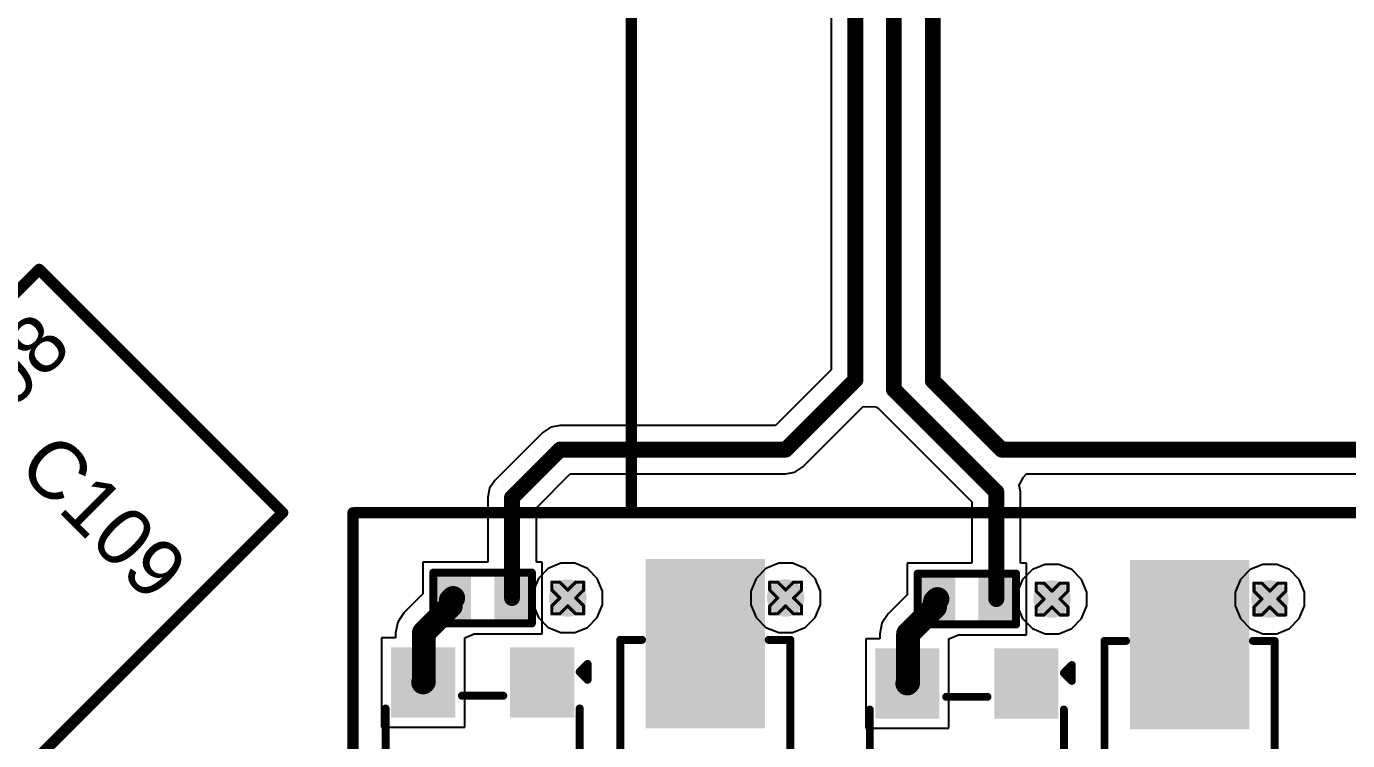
# Model space of a CAD drawing. Header units: inches. Extents: x -11 to 5379, y 0 to 5429.
# Drawn here: x 222.88 to 243.97, y 29.35 to 40.76 of the extents above; entities that cross this region are included whole.
import ezdxf

# ---------------------------------------------------------------- set-up
doc = ezdxf.new("R2010")
doc.units = ezdxf.units.IN
for name, color, linetype in [('Bottom Layer', 5, 'Continuous'), ('Drill Drawing', 1, 'Continuous'), ('GND', 16, 'Continuous'), ('PWR', 76, 'Continuous'), ('Top Layer', 1, 'Continuous'), ('Top Overlay', 2, 'Continuous'), ('Top Paste', 8, 'Continuous'), ('Top Solder', 216, 'Continuous'), ('Via Holes', 16, 'Continuous')]:
    doc.layers.add(name, color=color, linetype=linetype)
doc.styles.add('Arial', font='', dxfattribs={"height": 0.2})
doc.styles.get('Arial').set_extended_font_data('Arial')

# ---------------------------------------------------------------- blocks, each defined once
blk = doc.blocks.new('R___0402_245')
at = {"layer": 'Top Layer'}
for points in [[(-0.699, -0.318), (-0.699, 0.318), (-0.241, 0.318), (-0.241, -0.318)], [(0.241, -0.318), (0.241, 0.318), (0.699, 0.318), (0.699, -0.318)]]:
    blk.add_hatch(color=1, dxfattribs=at).paths.add_polyline_path(points)
at = {"layer": 'Top Paste'}
for points in [[(-0.699, -0.318), (-0.699, 0.318), (-0.241, 0.318), (-0.241, -0.318)], [(0.241, -0.318), (0.241, 0.318), (0.699, 0.318), (0.699, -0.318)]]:
    blk.add_hatch(color=8, dxfattribs=at).paths.add_polyline_path(points)
at = {"layer": 'Top Solder'}
for points in [[(-0.754, -0.373), (-0.754, 0.373), (-0.186, 0.373), (-0.186, -0.373)], [(0.186, -0.373), (0.186, 0.373), (0.754, 0.373), (0.754, -0.373)]]:
    blk.add_hatch(color=216, dxfattribs=at).paths.add_polyline_path(points)
at = {"layer": 'Top Overlay'}
for points in [[(0.787, 0.406, 0.127, 0.127, 0), (-0.787, 0.406, 0.127, 0.127, 0)], [(-0.787, 0.406, 0.127, 0.127, 0), (-0.787, -0.406, 0.127, 0.127, 0)], [(0.787, 0.406, 0.127, 0.127, 0), (0.787, -0.406, 0.127, 0.127, 0)], [(0.787, -0.406, 0.127, 0.127, 0), (-0.787, -0.406, 0.127, 0.127, 0)], [(0.813, -0.432, 0.00323, 0.00323, 0), (-0.813, -0.432, 0.00323, 0.00323, 0)]]:
    blk.add_lwpolyline(points, format="xyseb", dxfattribs=at)
for points in [[(-0.819, 0.406, 0.0635, 0.0635, 1), (-0.756, 0.406, 0.0635, 0.0635, 1)], [(-0.819, 0.406, 0.0635, 0.0635, 1), (-0.756, 0.406, 0.0635, 0.0635, 1)], [(0.756, 0.406, 0.0635, 0.0635, 1), (0.819, 0.406, 0.0635, 0.0635, 1)], [(0.756, 0.406, 0.0635, 0.0635, 1), (0.819, 0.406, 0.0635, 0.0635, 1)], [(-0.819, -0.406, 0.0635, 0.0635, 1), (-0.756, -0.406, 0.0635, 0.0635, 1)], [(-0.819, -0.406, 0.0635, 0.0635, 1), (-0.756, -0.406, 0.0635, 0.0635, 1)], [(0.756, -0.406, 0.0635, 0.0635, 1), (0.819, -0.406, 0.0635, 0.0635, 1)], [(0.756, -0.406, 0.0635, 0.0635, 1), (0.819, -0.406, 0.0635, 0.0635, 1)], [(-0.814, -0.432, 0.00161, 0.00161, 1), (-0.812, -0.432, 0.00161, 0.00161, 1)], [(0.812, -0.432, 0.00161, 0.00161, 1), (0.814, -0.432, 0.00161, 0.00161, 1)]]:
    blk.add_lwpolyline(points, format="xyseb", close=True, dxfattribs=at)
blk = doc.blocks.new('R___0402_246')
at = {"layer": 'Top Layer'}
for points in [[(-0.699, -0.318), (-0.699, 0.318), (-0.241, 0.318), (-0.241, -0.318)], [(0.241, -0.318), (0.241, 0.318), (0.699, 0.318), (0.699, -0.318)]]:
    blk.add_hatch(color=1, dxfattribs=at).paths.add_polyline_path(points)
at = {"layer": 'Top Paste'}
for points in [[(-0.699, -0.318), (-0.699, 0.318), (-0.241, 0.318), (-0.241, -0.318)], [(0.241, -0.318), (0.241, 0.318), (0.699, 0.318), (0.699, -0.318)]]:
    blk.add_hatch(color=8, dxfattribs=at).paths.add_polyline_path(points)
at = {"layer": 'Top Solder'}
for points in [[(-0.754, -0.373), (-0.754, 0.373), (-0.186, 0.373), (-0.186, -0.373)], [(0.186, -0.373), (0.186, 0.373), (0.754, 0.373), (0.754, -0.373)]]:
    blk.add_hatch(color=216, dxfattribs=at).paths.add_polyline_path(points)
at = {"layer": 'Top Overlay'}
for points in [[(0.787, 0.406, 0.127, 0.127, 0), (-0.787, 0.406, 0.127, 0.127, 0)], [(-0.787, 0.406, 0.127, 0.127, 0), (-0.787, -0.406, 0.127, 0.127, 0)], [(0.787, 0.406, 0.127, 0.127, 0), (0.787, -0.406, 0.127, 0.127, 0)], [(0.787, -0.406, 0.127, 0.127, 0), (-0.787, -0.406, 0.127, 0.127, 0)], [(0.813, -0.432, 0.00323, 0.00323, 0), (-0.813, -0.432, 0.00323, 0.00323, 0)]]:
    blk.add_lwpolyline(points, format="xyseb", dxfattribs=at)
for points in [[(-0.819, 0.406, 0.0635, 0.0635, 1), (-0.756, 0.406, 0.0635, 0.0635, 1)], [(-0.819, 0.406, 0.0635, 0.0635, 1), (-0.756, 0.406, 0.0635, 0.0635, 1)], [(0.756, 0.406, 0.0635, 0.0635, 1), (0.819, 0.406, 0.0635, 0.0635, 1)], [(0.756, 0.406, 0.0635, 0.0635, 1), (0.819, 0.406, 0.0635, 0.0635, 1)], [(-0.819, -0.406, 0.0635, 0.0635, 1), (-0.756, -0.406, 0.0635, 0.0635, 1)], [(-0.819, -0.406, 0.0635, 0.0635, 1), (-0.756, -0.406, 0.0635, 0.0635, 1)], [(0.756, -0.406, 0.0635, 0.0635, 1), (0.819, -0.406, 0.0635, 0.0635, 1)], [(0.756, -0.406, 0.0635, 0.0635, 1), (0.819, -0.406, 0.0635, 0.0635, 1)], [(-0.814, -0.432, 0.00161, 0.00161, 1), (-0.812, -0.432, 0.00161, 0.00161, 1)], [(0.812, -0.432, 0.00161, 0.00161, 1), (0.814, -0.432, 0.00161, 0.00161, 1)]]:
    blk.add_lwpolyline(points, format="xyseb", close=True, dxfattribs=at)
blk = doc.blocks.new('SOT_23_480')
at = {"layer": 'Top Layer'}
for points in [[(-0.41, 1.46), (0.41, 1.46), (0.41, 0.54), (-0.41, 0.54)], [(-1.36, -0.54), (-0.54, -0.54), (-0.54, -1.46), (-1.36, -1.46)], [(0.54, -0.54), (1.36, -0.54), (1.36, -1.46), (0.54, -1.46)]]:
    blk.add_hatch(color=1, dxfattribs=at).paths.add_polyline_path(points)
at = {"layer": 'Top Paste'}
for points in [[(-0.41, 1.46), (0.41, 1.46), (0.41, 0.54), (-0.41, 0.54)], [(-1.36, -0.54), (-0.54, -0.54), (-0.54, -1.46), (-1.36, -1.46)], [(0.54, -0.54), (1.36, -0.54), (1.36, -1.46), (0.54, -1.46)]]:
    blk.add_hatch(color=8, dxfattribs=at).paths.add_polyline_path(points)
at = {"layer": 'Top Solder'}
for points in [[(-0.512, 1.562), (0.512, 1.562), (0.512, 0.438), (-0.512, 0.438)], [(-1.462, -0.438), (-0.438, -0.438), (-0.438, -1.562), (-1.462, -1.562)], [(0.438, -0.438), (1.462, -0.438), (1.462, -1.562), (0.438, -1.562)]]:
    blk.add_hatch(color=216, dxfattribs=at).paths.add_polyline_path(points)
at = {"layer": 'Top Overlay'}
for points in [[(-0.559, 0.813, 0.127, 0.127, 0), (-1.549, 0.813, 0.127, 0.127, 0)], [(-1.549, 0.813, 0.127, 0.127, 0), (-1.549, -0.584, 0.127, 0.127, 0)], [(1.549, 0.813, 0.127, 0.127, 0), (0.559, 0.813, 0.127, 0.127, 0)], [(1.549, 0.813, 0.127, 0.127, 0), (1.549, -0.584, 0.127, 0.127, 0)], [(0.33, -0.787, 0.127, 0.127, 0), (-0.33, -0.787, 0.127, 0.127, 0)], [(-1.676, -1.041, 0.127, 0.127, 0), (-1.676, -1.295, 0.127, 0.127, 0)], [(-1.549, -1.168, 0.127, 0.127, 0), (-1.676, -1.041, 0.127, 0.127, 0)], [(-1.549, -1.168, 0.127, 0.127, 0), (-1.676, -1.295, 0.127, 0.127, 0)]]:
    blk.add_lwpolyline(points, format="xyseb", dxfattribs=at)
for points in [[(-1.581, 0.813, 0.0635, 0.0635, 1), (-1.518, 0.813, 0.0635, 0.0635, 1)], [(-1.581, 0.813, 0.0635, 0.0635, 1), (-1.518, 0.813, 0.0635, 0.0635, 1)], [(-0.591, 0.813, 0.0635, 0.0635, 1), (-0.527, 0.813, 0.0635, 0.0635, 1)], [(0.527, 0.813, 0.0635, 0.0635, 1), (0.591, 0.813, 0.0635, 0.0635, 1)], [(1.518, 0.813, 0.0635, 0.0635, 1), (1.581, 0.813, 0.0635, 0.0635, 1)], [(1.518, 0.813, 0.0635, 0.0635, 1), (1.581, 0.813, 0.0635, 0.0635, 1)], [(-1.581, -0.584, 0.0635, 0.0635, 1), (-1.518, -0.584, 0.0635, 0.0635, 1)], [(1.518, -0.584, 0.0635, 0.0635, 1), (1.581, -0.584, 0.0635, 0.0635, 1)], [(-0.362, -0.787, 0.0635, 0.0635, 1), (-0.298, -0.787, 0.0635, 0.0635, 1)], [(0.298, -0.787, 0.0635, 0.0635, 1), (0.362, -0.787, 0.0635, 0.0635, 1)], [(-1.708, -1.041, 0.0635, 0.0635, 1), (-1.645, -1.041, 0.0635, 0.0635, 1)], [(-1.708, -1.041, 0.0635, 0.0635, 1), (-1.645, -1.041, 0.0635, 0.0635, 1)], [(-1.708, -1.295, 0.0635, 0.0635, 1), (-1.645, -1.295, 0.0635, 0.0635, 1)], [(-1.708, -1.295, 0.0635, 0.0635, 1), (-1.645, -1.295, 0.0635, 0.0635, 1)], [(-1.581, -1.168, 0.0635, 0.0635, 1), (-1.518, -1.168, 0.0635, 0.0635, 1)], [(-1.581, -1.168, 0.0635, 0.0635, 1), (-1.518, -1.168, 0.0635, 0.0635, 1)]]:
    blk.add_lwpolyline(points, format="xyseb", close=True, dxfattribs=at)
blk = doc.blocks.new('SOT_23_481')
at = {"layer": 'Top Layer'}
for points in [[(-0.41, 1.46), (0.41, 1.46), (0.41, 0.54), (-0.41, 0.54)], [(-1.36, -0.54), (-0.54, -0.54), (-0.54, -1.46), (-1.36, -1.46)], [(0.54, -0.54), (1.36, -0.54), (1.36, -1.46), (0.54, -1.46)]]:
    blk.add_hatch(color=1, dxfattribs=at).paths.add_polyline_path(points)
at = {"layer": 'Top Paste'}
for points in [[(-0.41, 1.46), (0.41, 1.46), (0.41, 0.54), (-0.41, 0.54)], [(-1.36, -0.54), (-0.54, -0.54), (-0.54, -1.46), (-1.36, -1.46)], [(0.54, -0.54), (1.36, -0.54), (1.36, -1.46), (0.54, -1.46)]]:
    blk.add_hatch(color=8, dxfattribs=at).paths.add_polyline_path(points)
at = {"layer": 'Top Solder'}
for points in [[(-0.512, 1.562), (0.512, 1.562), (0.512, 0.438), (-0.512, 0.438)], [(-1.462, -0.438), (-0.438, -0.438), (-0.438, -1.562), (-1.462, -1.562)], [(0.438, -0.438), (1.462, -0.438), (1.462, -1.562), (0.438, -1.562)]]:
    blk.add_hatch(color=216, dxfattribs=at).paths.add_polyline_path(points)
at = {"layer": 'Top Overlay'}
for points in [[(-0.559, 0.813, 0.127, 0.127, 0), (-1.549, 0.813, 0.127, 0.127, 0)], [(-1.549, 0.813, 0.127, 0.127, 0), (-1.549, -0.584, 0.127, 0.127, 0)], [(1.549, 0.813, 0.127, 0.127, 0), (0.559, 0.813, 0.127, 0.127, 0)], [(1.549, 0.813, 0.127, 0.127, 0), (1.549, -0.584, 0.127, 0.127, 0)], [(0.33, -0.787, 0.127, 0.127, 0), (-0.33, -0.787, 0.127, 0.127, 0)], [(-1.676, -1.041, 0.127, 0.127, 0), (-1.676, -1.295, 0.127, 0.127, 0)], [(-1.549, -1.168, 0.127, 0.127, 0), (-1.676, -1.041, 0.127, 0.127, 0)], [(-1.549, -1.168, 0.127, 0.127, 0), (-1.676, -1.295, 0.127, 0.127, 0)]]:
    blk.add_lwpolyline(points, format="xyseb", dxfattribs=at)
for points in [[(-1.581, 0.813, 0.0635, 0.0635, 1), (-1.518, 0.813, 0.0635, 0.0635, 1)], [(-1.581, 0.813, 0.0635, 0.0635, 1), (-1.518, 0.813, 0.0635, 0.0635, 1)], [(-0.591, 0.813, 0.0635, 0.0635, 1), (-0.527, 0.813, 0.0635, 0.0635, 1)], [(0.527, 0.813, 0.0635, 0.0635, 1), (0.591, 0.813, 0.0635, 0.0635, 1)], [(1.518, 0.813, 0.0635, 0.0635, 1), (1.581, 0.813, 0.0635, 0.0635, 1)], [(1.518, 0.813, 0.0635, 0.0635, 1), (1.581, 0.813, 0.0635, 0.0635, 1)], [(-1.581, -0.584, 0.0635, 0.0635, 1), (-1.518, -0.584, 0.0635, 0.0635, 1)], [(1.518, -0.584, 0.0635, 0.0635, 1), (1.581, -0.584, 0.0635, 0.0635, 1)], [(-0.362, -0.787, 0.0635, 0.0635, 1), (-0.298, -0.787, 0.0635, 0.0635, 1)], [(0.298, -0.787, 0.0635, 0.0635, 1), (0.362, -0.787, 0.0635, 0.0635, 1)], [(-1.708, -1.041, 0.0635, 0.0635, 1), (-1.645, -1.041, 0.0635, 0.0635, 1)], [(-1.708, -1.041, 0.0635, 0.0635, 1), (-1.645, -1.041, 0.0635, 0.0635, 1)], [(-1.708, -1.295, 0.0635, 0.0635, 1), (-1.645, -1.295, 0.0635, 0.0635, 1)], [(-1.708, -1.295, 0.0635, 0.0635, 1), (-1.645, -1.295, 0.0635, 0.0635, 1)], [(-1.581, -1.168, 0.0635, 0.0635, 1), (-1.518, -1.168, 0.0635, 0.0635, 1)], [(-1.581, -1.168, 0.0635, 0.0635, 1), (-1.518, -1.168, 0.0635, 0.0635, 1)]]:
    blk.add_lwpolyline(points, format="xyseb", close=True, dxfattribs=at)
blk = doc.blocks.new('SMA_550')
at = {"layer": 'Top Layer'}
for points in [[(-3.25, 0.85), (-0.75, 0.85), (-0.75, -0.85), (-3.25, -0.85)], [(0.75, 0.85), (3.25, 0.85), (3.25, -0.85), (0.75, -0.85)]]:
    blk.add_hatch(color=1, dxfattribs=at).paths.add_polyline_path(points)
at = {"layer": 'Top Overlay'}
for points in [[(-4.445, -1.422), (-3.278, -1.422), (-3.278, 1.422), (-4.445, 1.422)], [(-3.3, 0.924), (-2.596, 0.924), (-2.596, 1.422), (-3.3, 1.422)], [(-3.3, -1.422), (-2.596, -1.422), (-2.596, -0.924), (-3.3, -0.924)]]:
    blk.add_hatch(color=2, dxfattribs=at).paths.add_polyline_path(points)
at = {"layer": 'Top Paste'}
for points in [[(-3.25, 0.85), (-0.75, 0.85), (-0.75, -0.85), (-3.25, -0.85)], [(0.75, 0.85), (3.25, 0.85), (3.25, -0.85), (0.75, -0.85)]]:
    blk.add_hatch(color=8, dxfattribs=at).paths.add_polyline_path(points)
at = {"layer": 'Top Solder'}
for points in [[(-3.352, 0.952), (-0.648, 0.952), (-0.648, -0.952), (-3.352, -0.952)], [(0.648, 0.952), (3.352, 0.952), (3.352, -0.952), (0.648, -0.952)]]:
    blk.add_hatch(color=216, dxfattribs=at).paths.add_polyline_path(points)
at = {"layer": 'Top Overlay'}
for points in [[(-2.658, 1.358, 0.127, 0.127, 0), (2.061, 1.358, 0.127, 0.127, 0)], [(2.061, 1.358, 0.127, 0.127, 0), (2.061, 1.012, 0.127, 0.127, 0)], [(2.061, -1.012, 0.127, 0.127, 0), (2.061, -1.358, 0.127, 0.127, 0)], [(-2.658, -1.358, 0.127, 0.127, 0), (2.061, -1.358, 0.127, 0.127, 0)]]:
    blk.add_lwpolyline(points, format="xyseb", dxfattribs=at)
for points in [[(-2.69, 1.358, 0.0635, 0.0635, 1), (-2.626, 1.358, 0.0635, 0.0635, 1)], [(2.029, 1.358, 0.0635, 0.0635, 1), (2.093, 1.358, 0.0635, 0.0635, 1)], [(2.029, 1.358, 0.0635, 0.0635, 1), (2.093, 1.358, 0.0635, 0.0635, 1)], [(2.029, 1.012, 0.0635, 0.0635, 1), (2.093, 1.012, 0.0635, 0.0635, 1)], [(2.029, -1.012, 0.0635, 0.0635, 1), (2.093, -1.012, 0.0635, 0.0635, 1)], [(-2.69, -1.358, 0.0635, 0.0635, 1), (-2.626, -1.358, 0.0635, 0.0635, 1)], [(2.029, -1.358, 0.0635, 0.0635, 1), (2.093, -1.358, 0.0635, 0.0635, 1)], [(2.029, -1.358, 0.0635, 0.0635, 1), (2.093, -1.358, 0.0635, 0.0635, 1)]]:
    blk.add_lwpolyline(points, format="xyseb", close=True, dxfattribs=at)
blk = doc.blocks.new('SMA_551')
at = {"layer": 'Top Layer'}
for points in [[(-3.25, 0.85), (-0.75, 0.85), (-0.75, -0.85), (-3.25, -0.85)], [(0.75, 0.85), (3.25, 0.85), (3.25, -0.85), (0.75, -0.85)]]:
    blk.add_hatch(color=1, dxfattribs=at).paths.add_polyline_path(points)
at = {"layer": 'Top Overlay'}
for points in [[(-4.445, -1.422), (-3.278, -1.422), (-3.278, 1.422), (-4.445, 1.422)], [(-3.3, 0.924), (-2.596, 0.924), (-2.596, 1.422), (-3.3, 1.422)], [(-3.3, -1.422), (-2.596, -1.422), (-2.596, -0.924), (-3.3, -0.924)]]:
    blk.add_hatch(color=2, dxfattribs=at).paths.add_polyline_path(points)
at = {"layer": 'Top Paste'}
for points in [[(-3.25, 0.85), (-0.75, 0.85), (-0.75, -0.85), (-3.25, -0.85)], [(0.75, 0.85), (3.25, 0.85), (3.25, -0.85), (0.75, -0.85)]]:
    blk.add_hatch(color=8, dxfattribs=at).paths.add_polyline_path(points)
at = {"layer": 'Top Solder'}
for points in [[(-3.352, 0.952), (-0.648, 0.952), (-0.648, -0.952), (-3.352, -0.952)], [(0.648, 0.952), (3.352, 0.952), (3.352, -0.952), (0.648, -0.952)]]:
    blk.add_hatch(color=216, dxfattribs=at).paths.add_polyline_path(points)
at = {"layer": 'Top Overlay'}
for points in [[(-2.658, 1.358, 0.127, 0.127, 0), (2.061, 1.358, 0.127, 0.127, 0)], [(2.061, 1.358, 0.127, 0.127, 0), (2.061, 1.012, 0.127, 0.127, 0)], [(2.061, -1.012, 0.127, 0.127, 0), (2.061, -1.358, 0.127, 0.127, 0)], [(-2.658, -1.358, 0.127, 0.127, 0), (2.061, -1.358, 0.127, 0.127, 0)]]:
    blk.add_lwpolyline(points, format="xyseb", dxfattribs=at)
for points in [[(-2.69, 1.358, 0.0635, 0.0635, 1), (-2.626, 1.358, 0.0635, 0.0635, 1)], [(2.029, 1.358, 0.0635, 0.0635, 1), (2.093, 1.358, 0.0635, 0.0635, 1)], [(2.029, 1.358, 0.0635, 0.0635, 1), (2.093, 1.358, 0.0635, 0.0635, 1)], [(2.029, 1.012, 0.0635, 0.0635, 1), (2.093, 1.012, 0.0635, 0.0635, 1)], [(2.029, -1.012, 0.0635, 0.0635, 1), (2.093, -1.012, 0.0635, 0.0635, 1)], [(-2.69, -1.358, 0.0635, 0.0635, 1), (-2.626, -1.358, 0.0635, 0.0635, 1)], [(2.029, -1.358, 0.0635, 0.0635, 1), (2.093, -1.358, 0.0635, 0.0635, 1)], [(2.029, -1.358, 0.0635, 0.0635, 1), (2.093, -1.358, 0.0635, 0.0635, 1)]]:
    blk.add_lwpolyline(points, format="xyseb", close=True, dxfattribs=at)

msp = doc.modelspace()

# ---------------------------------------------------------------- hatches: boundary and pattern name
at = {"layer": 'Bottom Layer'}
h = msp.add_hatch(color=5, dxfattribs=at)
edge = h.paths.add_edge_path()
edge.add_arc((231.522, 31.629), 0.3, 0, 360)
h = msp.add_hatch(color=5, dxfattribs=at)
edge = h.paths.add_edge_path()
edge.add_arc((235, 31.629), 0.3, 0, 360)
h = msp.add_hatch(color=5, dxfattribs=at)
edge = h.paths.add_edge_path()
edge.add_arc((239.253, 31.612), 0.3, 0, 360)
h = msp.add_hatch(color=5, dxfattribs=at)
edge = h.paths.add_edge_path()
edge.add_arc((242.731, 31.612), 0.3, 0, 360)
at = {"layer": 'GND'}
h = msp.add_hatch(color=16, dxfattribs=at)
edge = h.paths.add_edge_path()
edge.add_arc((231.522, 31.629), 0.3, 0, 360)
h = msp.add_hatch(color=16, dxfattribs=at)
edge = h.paths.add_edge_path()
edge.add_arc((235, 31.629), 0.3, 0, 360)
h = msp.add_hatch(color=16, dxfattribs=at)
edge = h.paths.add_edge_path()
edge.add_arc((239.253, 31.612), 0.3, 0, 360)
h = msp.add_hatch(color=16, dxfattribs=at)
edge = h.paths.add_edge_path()
edge.add_arc((242.731, 31.612), 0.3, 0, 360)
at = {"layer": 'PWR'}
h = msp.add_hatch(color=76, dxfattribs=at)
edge = h.paths.add_edge_path()
edge.add_arc((231.522, 31.629), 0.3, 0, 360)
h = msp.add_hatch(color=76, dxfattribs=at)
edge = h.paths.add_edge_path()
edge.add_arc((235, 31.629), 0.3, 0, 360)
h = msp.add_hatch(color=76, dxfattribs=at)
edge = h.paths.add_edge_path()
edge.add_arc((239.253, 31.612), 0.3, 0, 360)
h = msp.add_hatch(color=76, dxfattribs=at)
edge = h.paths.add_edge_path()
edge.add_arc((242.731, 31.612), 0.3, 0, 360)
at = {"layer": 'Top Layer'}
h = msp.add_hatch(color=1, dxfattribs=at)
edge = h.paths.add_edge_path()
edge.add_arc((231.522, 31.629), 0.3, 0, 360)
h = msp.add_hatch(color=1, dxfattribs=at)
edge = h.paths.add_edge_path()
edge.add_arc((235, 31.629), 0.3, 0, 360)
h = msp.add_hatch(color=1, dxfattribs=at)
edge = h.paths.add_edge_path()
edge.add_arc((239.253, 31.612), 0.3, 0, 360)
h = msp.add_hatch(color=1, dxfattribs=at)
edge = h.paths.add_edge_path()
edge.add_arc((242.731, 31.612), 0.3, 0, 360)
at = {"layer": 'Via Holes'}
h = msp.add_hatch(color=7, dxfattribs=at)
edge = h.paths.add_edge_path()
edge.add_arc((231.522, 31.629), 0.15, 0, 360)
h = msp.add_hatch(color=7, dxfattribs=at)
edge = h.paths.add_edge_path()
edge.add_arc((235, 31.629), 0.15, 0, 360)
h = msp.add_hatch(color=7, dxfattribs=at)
edge = h.paths.add_edge_path()
edge.add_arc((239.253, 31.612), 0.15, 0, 360)
h = msp.add_hatch(color=7, dxfattribs=at)
edge = h.paths.add_edge_path()
edge.add_arc((242.731, 31.612), 0.15, 0, 360)

# ---------------------------------------------------------------- linework, layer by layer
at = {"layer": 'Drill Drawing'}
for points in [[(231.268, 31.756, 0.0508, 0.0508, 0), (231.268, 31.883, 0.0508, 0.0508, 0)], [(231.268, 31.883, 0.0508, 0.0508, 0), (231.395, 31.883, 0.0508, 0.0508, 0)], [(231.395, 31.883, 0.0508, 0.0508, 0), (231.522, 31.756, 0.0508, 0.0508, 0)], [(231.522, 31.756, 0.0508, 0.0508, 0), (231.649, 31.883, 0.0508, 0.0508, 0)], [(231.649, 31.883, 0.0508, 0.0508, 0), (231.776, 31.883, 0.0508, 0.0508, 0)], [(231.776, 31.756, 0.0508, 0.0508, 0), (231.776, 31.883, 0.0508, 0.0508, 0)], [(234.746, 31.756, 0.0508, 0.0508, 0), (234.746, 31.883, 0.0508, 0.0508, 0)], [(234.746, 31.883, 0.0508, 0.0508, 0), (234.873, 31.883, 0.0508, 0.0508, 0)], [(234.873, 31.883, 0.0508, 0.0508, 0), (235, 31.756, 0.0508, 0.0508, 0)], [(235, 31.756, 0.0508, 0.0508, 0), (235.127, 31.883, 0.0508, 0.0508, 0)], [(235.127, 31.883, 0.0508, 0.0508, 0), (235.254, 31.883, 0.0508, 0.0508, 0)], [(235.254, 31.756, 0.0508, 0.0508, 0), (235.254, 31.883, 0.0508, 0.0508, 0)], [(238.999, 31.739, 0.0508, 0.0508, 0), (238.999, 31.866, 0.0508, 0.0508, 0)], [(238.999, 31.866, 0.0508, 0.0508, 0), (239.126, 31.866, 0.0508, 0.0508, 0)], [(239.126, 31.866, 0.0508, 0.0508, 0), (239.253, 31.739, 0.0508, 0.0508, 0)], [(239.253, 31.739, 0.0508, 0.0508, 0), (239.38, 31.866, 0.0508, 0.0508, 0)], [(239.38, 31.866, 0.0508, 0.0508, 0), (239.507, 31.866, 0.0508, 0.0508, 0)], [(239.507, 31.739, 0.0508, 0.0508, 0), (239.507, 31.866, 0.0508, 0.0508, 0)], [(242.477, 31.739, 0.0508, 0.0508, 0), (242.477, 31.866, 0.0508, 0.0508, 0)], [(242.477, 31.866, 0.0508, 0.0508, 0), (242.604, 31.866, 0.0508, 0.0508, 0)], [(242.604, 31.866, 0.0508, 0.0508, 0), (242.731, 31.739, 0.0508, 0.0508, 0)], [(242.731, 31.739, 0.0508, 0.0508, 0), (242.858, 31.866, 0.0508, 0.0508, 0)], [(242.858, 31.866, 0.0508, 0.0508, 0), (242.985, 31.866, 0.0508, 0.0508, 0)], [(242.985, 31.739, 0.0508, 0.0508, 0), (242.985, 31.866, 0.0508, 0.0508, 0)], [(231.268, 31.756, 0.0508, 0.0508, 0), (231.395, 31.629, 0.0508, 0.0508, 0)], [(231.268, 31.502, 0.0508, 0.0508, 0), (231.395, 31.629, 0.0508, 0.0508, 0)], [(231.649, 31.629, 0.0508, 0.0508, 0), (231.776, 31.756, 0.0508, 0.0508, 0)], [(231.649, 31.629, 0.0508, 0.0508, 0), (231.776, 31.502, 0.0508, 0.0508, 0)], [(234.746, 31.756, 0.0508, 0.0508, 0), (234.873, 31.629, 0.0508, 0.0508, 0)], [(234.746, 31.502, 0.0508, 0.0508, 0), (234.873, 31.629, 0.0508, 0.0508, 0)], [(235.127, 31.629, 0.0508, 0.0508, 0), (235.254, 31.756, 0.0508, 0.0508, 0)], [(235.127, 31.629, 0.0508, 0.0508, 0), (235.254, 31.502, 0.0508, 0.0508, 0)], [(238.999, 31.739, 0.0508, 0.0508, 0), (239.126, 31.612, 0.0508, 0.0508, 0)], [(239.38, 31.612, 0.0508, 0.0508, 0), (239.507, 31.739, 0.0508, 0.0508, 0)], [(242.477, 31.739, 0.0508, 0.0508, 0), (242.604, 31.612, 0.0508, 0.0508, 0)], [(242.858, 31.612, 0.0508, 0.0508, 0), (242.985, 31.739, 0.0508, 0.0508, 0)], [(231.268, 31.375, 0.0508, 0.0508, 0), (231.268, 31.502, 0.0508, 0.0508, 0)], [(231.395, 31.375, 0.0508, 0.0508, 0), (231.522, 31.502, 0.0508, 0.0508, 0)], [(231.522, 31.502, 0.0508, 0.0508, 0), (231.649, 31.375, 0.0508, 0.0508, 0)], [(231.776, 31.375, 0.0508, 0.0508, 0), (231.776, 31.502, 0.0508, 0.0508, 0)], [(234.746, 31.375, 0.0508, 0.0508, 0), (234.746, 31.502, 0.0508, 0.0508, 0)], [(234.873, 31.375, 0.0508, 0.0508, 0), (235, 31.502, 0.0508, 0.0508, 0)], [(235, 31.502, 0.0508, 0.0508, 0), (235.127, 31.375, 0.0508, 0.0508, 0)], [(235.254, 31.375, 0.0508, 0.0508, 0), (235.254, 31.502, 0.0508, 0.0508, 0)], [(238.999, 31.485, 0.0508, 0.0508, 0), (239.126, 31.612, 0.0508, 0.0508, 0)], [(238.999, 31.358, 0.0508, 0.0508, 0), (238.999, 31.485, 0.0508, 0.0508, 0)], [(239.126, 31.358, 0.0508, 0.0508, 0), (239.253, 31.485, 0.0508, 0.0508, 0)], [(239.253, 31.485, 0.0508, 0.0508, 0), (239.38, 31.358, 0.0508, 0.0508, 0)], [(239.38, 31.612, 0.0508, 0.0508, 0), (239.507, 31.485, 0.0508, 0.0508, 0)], [(239.507, 31.358, 0.0508, 0.0508, 0), (239.507, 31.485, 0.0508, 0.0508, 0)], [(242.477, 31.485, 0.0508, 0.0508, 0), (242.604, 31.612, 0.0508, 0.0508, 0)], [(242.477, 31.358, 0.0508, 0.0508, 0), (242.477, 31.485, 0.0508, 0.0508, 0)], [(242.604, 31.358, 0.0508, 0.0508, 0), (242.731, 31.485, 0.0508, 0.0508, 0)], [(242.731, 31.485, 0.0508, 0.0508, 0), (242.858, 31.358, 0.0508, 0.0508, 0)], [(242.858, 31.612, 0.0508, 0.0508, 0), (242.985, 31.485, 0.0508, 0.0508, 0)], [(242.985, 31.358, 0.0508, 0.0508, 0), (242.985, 31.485, 0.0508, 0.0508, 0)], [(231.268, 31.375, 0.0508, 0.0508, 0), (231.395, 31.375, 0.0508, 0.0508, 0)], [(231.649, 31.375, 0.0508, 0.0508, 0), (231.776, 31.375, 0.0508, 0.0508, 0)], [(234.746, 31.375, 0.0508, 0.0508, 0), (234.873, 31.375, 0.0508, 0.0508, 0)], [(235.127, 31.375, 0.0508, 0.0508, 0), (235.254, 31.375, 0.0508, 0.0508, 0)], [(238.999, 31.358, 0.0508, 0.0508, 0), (239.126, 31.358, 0.0508, 0.0508, 0)], [(239.38, 31.358, 0.0508, 0.0508, 0), (239.507, 31.358, 0.0508, 0.0508, 0)], [(242.477, 31.358, 0.0508, 0.0508, 0), (242.604, 31.358, 0.0508, 0.0508, 0)], [(242.858, 31.358, 0.0508, 0.0508, 0), (242.985, 31.358, 0.0508, 0.0508, 0)]]:
    msp.add_lwpolyline(points, format="xyseb", dxfattribs=at)
for points in [[(231.255, 31.883, 0.0254, 0.0254, 1), (231.281, 31.883, 0.0254, 0.0254, 1)], [(231.255, 31.883, 0.0254, 0.0254, 1), (231.281, 31.883, 0.0254, 0.0254, 1)], [(231.382, 31.883, 0.0254, 0.0254, 1), (231.408, 31.883, 0.0254, 0.0254, 1)], [(231.382, 31.883, 0.0254, 0.0254, 1), (231.408, 31.883, 0.0254, 0.0254, 1)], [(231.636, 31.883, 0.0254, 0.0254, 1), (231.662, 31.883, 0.0254, 0.0254, 1)], [(231.636, 31.883, 0.0254, 0.0254, 1), (231.662, 31.883, 0.0254, 0.0254, 1)], [(231.763, 31.883, 0.0254, 0.0254, 1), (231.789, 31.883, 0.0254, 0.0254, 1)], [(231.763, 31.883, 0.0254, 0.0254, 1), (231.789, 31.883, 0.0254, 0.0254, 1)], [(234.733, 31.883, 0.0254, 0.0254, 1), (234.759, 31.883, 0.0254, 0.0254, 1)], [(234.733, 31.883, 0.0254, 0.0254, 1), (234.759, 31.883, 0.0254, 0.0254, 1)], [(234.86, 31.883, 0.0254, 0.0254, 1), (234.886, 31.883, 0.0254, 0.0254, 1)], [(234.86, 31.883, 0.0254, 0.0254, 1), (234.886, 31.883, 0.0254, 0.0254, 1)], [(235.114, 31.883, 0.0254, 0.0254, 1), (235.14, 31.883, 0.0254, 0.0254, 1)], [(235.114, 31.883, 0.0254, 0.0254, 1), (235.14, 31.883, 0.0254, 0.0254, 1)], [(235.241, 31.883, 0.0254, 0.0254, 1), (235.267, 31.883, 0.0254, 0.0254, 1)], [(235.241, 31.883, 0.0254, 0.0254, 1), (235.267, 31.883, 0.0254, 0.0254, 1)], [(238.986, 31.866, 0.0254, 0.0254, 1), (239.012, 31.866, 0.0254, 0.0254, 1)], [(238.986, 31.866, 0.0254, 0.0254, 1), (239.012, 31.866, 0.0254, 0.0254, 1)], [(239.113, 31.866, 0.0254, 0.0254, 1), (239.139, 31.866, 0.0254, 0.0254, 1)], [(239.113, 31.866, 0.0254, 0.0254, 1), (239.139, 31.866, 0.0254, 0.0254, 1)], [(239.367, 31.866, 0.0254, 0.0254, 1), (239.393, 31.866, 0.0254, 0.0254, 1)], [(239.367, 31.866, 0.0254, 0.0254, 1), (239.393, 31.866, 0.0254, 0.0254, 1)], [(239.494, 31.866, 0.0254, 0.0254, 1), (239.52, 31.866, 0.0254, 0.0254, 1)], [(239.494, 31.866, 0.0254, 0.0254, 1), (239.52, 31.866, 0.0254, 0.0254, 1)], [(242.464, 31.866, 0.0254, 0.0254, 1), (242.49, 31.866, 0.0254, 0.0254, 1)], [(242.464, 31.866, 0.0254, 0.0254, 1), (242.49, 31.866, 0.0254, 0.0254, 1)], [(242.591, 31.866, 0.0254, 0.0254, 1), (242.617, 31.866, 0.0254, 0.0254, 1)], [(242.591, 31.866, 0.0254, 0.0254, 1), (242.617, 31.866, 0.0254, 0.0254, 1)], [(242.845, 31.866, 0.0254, 0.0254, 1), (242.871, 31.866, 0.0254, 0.0254, 1)], [(242.845, 31.866, 0.0254, 0.0254, 1), (242.871, 31.866, 0.0254, 0.0254, 1)], [(242.972, 31.866, 0.0254, 0.0254, 1), (242.998, 31.866, 0.0254, 0.0254, 1)], [(242.972, 31.866, 0.0254, 0.0254, 1), (242.998, 31.866, 0.0254, 0.0254, 1)], [(231.255, 31.756, 0.0254, 0.0254, 1), (231.281, 31.756, 0.0254, 0.0254, 1)], [(231.255, 31.756, 0.0254, 0.0254, 1), (231.281, 31.756, 0.0254, 0.0254, 1)], [(231.382, 31.629, 0.0254, 0.0254, 1), (231.408, 31.629, 0.0254, 0.0254, 1)], [(231.382, 31.629, 0.0254, 0.0254, 1), (231.408, 31.629, 0.0254, 0.0254, 1)], [(231.509, 31.756, 0.0254, 0.0254, 1), (231.535, 31.756, 0.0254, 0.0254, 1)], [(231.509, 31.756, 0.0254, 0.0254, 1), (231.535, 31.756, 0.0254, 0.0254, 1)], [(231.636, 31.629, 0.0254, 0.0254, 1), (231.662, 31.629, 0.0254, 0.0254, 1)], [(231.636, 31.629, 0.0254, 0.0254, 1), (231.662, 31.629, 0.0254, 0.0254, 1)], [(231.763, 31.756, 0.0254, 0.0254, 1), (231.789, 31.756, 0.0254, 0.0254, 1)], [(231.763, 31.756, 0.0254, 0.0254, 1), (231.789, 31.756, 0.0254, 0.0254, 1)], [(234.733, 31.756, 0.0254, 0.0254, 1), (234.759, 31.756, 0.0254, 0.0254, 1)], [(234.733, 31.756, 0.0254, 0.0254, 1), (234.759, 31.756, 0.0254, 0.0254, 1)], [(234.86, 31.629, 0.0254, 0.0254, 1), (234.886, 31.629, 0.0254, 0.0254, 1)], [(234.86, 31.629, 0.0254, 0.0254, 1), (234.886, 31.629, 0.0254, 0.0254, 1)], [(234.987, 31.756, 0.0254, 0.0254, 1), (235.013, 31.756, 0.0254, 0.0254, 1)], [(234.987, 31.756, 0.0254, 0.0254, 1), (235.013, 31.756, 0.0254, 0.0254, 1)], [(235.114, 31.629, 0.0254, 0.0254, 1), (235.14, 31.629, 0.0254, 0.0254, 1)], [(235.114, 31.629, 0.0254, 0.0254, 1), (235.14, 31.629, 0.0254, 0.0254, 1)], [(235.241, 31.756, 0.0254, 0.0254, 1), (235.267, 31.756, 0.0254, 0.0254, 1)], [(235.241, 31.756, 0.0254, 0.0254, 1), (235.267, 31.756, 0.0254, 0.0254, 1)], [(238.986, 31.739, 0.0254, 0.0254, 1), (239.012, 31.739, 0.0254, 0.0254, 1)], [(238.986, 31.739, 0.0254, 0.0254, 1), (239.012, 31.739, 0.0254, 0.0254, 1)], [(239.24, 31.739, 0.0254, 0.0254, 1), (239.266, 31.739, 0.0254, 0.0254, 1)], [(239.24, 31.739, 0.0254, 0.0254, 1), (239.266, 31.739, 0.0254, 0.0254, 1)], [(239.494, 31.739, 0.0254, 0.0254, 1), (239.52, 31.739, 0.0254, 0.0254, 1)], [(239.494, 31.739, 0.0254, 0.0254, 1), (239.52, 31.739, 0.0254, 0.0254, 1)], [(242.464, 31.739, 0.0254, 0.0254, 1), (242.49, 31.739, 0.0254, 0.0254, 1)], [(242.464, 31.739, 0.0254, 0.0254, 1), (242.49, 31.739, 0.0254, 0.0254, 1)], [(242.718, 31.739, 0.0254, 0.0254, 1), (242.744, 31.739, 0.0254, 0.0254, 1)], [(242.718, 31.739, 0.0254, 0.0254, 1), (242.744, 31.739, 0.0254, 0.0254, 1)], [(242.972, 31.739, 0.0254, 0.0254, 1), (242.998, 31.739, 0.0254, 0.0254, 1)], [(242.972, 31.739, 0.0254, 0.0254, 1), (242.998, 31.739, 0.0254, 0.0254, 1)], [(231.255, 31.502, 0.0254, 0.0254, 1), (231.281, 31.502, 0.0254, 0.0254, 1)], [(231.255, 31.502, 0.0254, 0.0254, 1), (231.281, 31.502, 0.0254, 0.0254, 1)], [(231.509, 31.502, 0.0254, 0.0254, 1), (231.535, 31.502, 0.0254, 0.0254, 1)], [(231.509, 31.502, 0.0254, 0.0254, 1), (231.535, 31.502, 0.0254, 0.0254, 1)], [(231.763, 31.502, 0.0254, 0.0254, 1), (231.789, 31.502, 0.0254, 0.0254, 1)], [(231.763, 31.502, 0.0254, 0.0254, 1), (231.789, 31.502, 0.0254, 0.0254, 1)], [(234.733, 31.502, 0.0254, 0.0254, 1), (234.759, 31.502, 0.0254, 0.0254, 1)], [(234.733, 31.502, 0.0254, 0.0254, 1), (234.759, 31.502, 0.0254, 0.0254, 1)], [(234.987, 31.502, 0.0254, 0.0254, 1), (235.013, 31.502, 0.0254, 0.0254, 1)], [(234.987, 31.502, 0.0254, 0.0254, 1), (235.013, 31.502, 0.0254, 0.0254, 1)], [(235.241, 31.502, 0.0254, 0.0254, 1), (235.267, 31.502, 0.0254, 0.0254, 1)], [(235.241, 31.502, 0.0254, 0.0254, 1), (235.267, 31.502, 0.0254, 0.0254, 1)], [(238.986, 31.485, 0.0254, 0.0254, 1), (239.012, 31.485, 0.0254, 0.0254, 1)], [(238.986, 31.485, 0.0254, 0.0254, 1), (239.012, 31.485, 0.0254, 0.0254, 1)], [(239.113, 31.612, 0.0254, 0.0254, 1), (239.139, 31.612, 0.0254, 0.0254, 1)], [(239.113, 31.612, 0.0254, 0.0254, 1), (239.139, 31.612, 0.0254, 0.0254, 1)], [(239.24, 31.485, 0.0254, 0.0254, 1), (239.266, 31.485, 0.0254, 0.0254, 1)], [(239.24, 31.485, 0.0254, 0.0254, 1), (239.266, 31.485, 0.0254, 0.0254, 1)], [(239.367, 31.612, 0.0254, 0.0254, 1), (239.393, 31.612, 0.0254, 0.0254, 1)], [(239.367, 31.612, 0.0254, 0.0254, 1), (239.393, 31.612, 0.0254, 0.0254, 1)], [(239.494, 31.485, 0.0254, 0.0254, 1), (239.52, 31.485, 0.0254, 0.0254, 1)], [(239.494, 31.485, 0.0254, 0.0254, 1), (239.52, 31.485, 0.0254, 0.0254, 1)], [(242.464, 31.485, 0.0254, 0.0254, 1), (242.49, 31.485, 0.0254, 0.0254, 1)], [(242.464, 31.485, 0.0254, 0.0254, 1), (242.49, 31.485, 0.0254, 0.0254, 1)], [(242.591, 31.612, 0.0254, 0.0254, 1), (242.617, 31.612, 0.0254, 0.0254, 1)], [(242.591, 31.612, 0.0254, 0.0254, 1), (242.617, 31.612, 0.0254, 0.0254, 1)], [(242.718, 31.485, 0.0254, 0.0254, 1), (242.744, 31.485, 0.0254, 0.0254, 1)], [(242.718, 31.485, 0.0254, 0.0254, 1), (242.744, 31.485, 0.0254, 0.0254, 1)], [(242.845, 31.612, 0.0254, 0.0254, 1), (242.871, 31.612, 0.0254, 0.0254, 1)], [(242.845, 31.612, 0.0254, 0.0254, 1), (242.871, 31.612, 0.0254, 0.0254, 1)], [(242.972, 31.485, 0.0254, 0.0254, 1), (242.998, 31.485, 0.0254, 0.0254, 1)], [(242.972, 31.485, 0.0254, 0.0254, 1), (242.998, 31.485, 0.0254, 0.0254, 1)], [(231.255, 31.375, 0.0254, 0.0254, 1), (231.281, 31.375, 0.0254, 0.0254, 1)], [(231.255, 31.375, 0.0254, 0.0254, 1), (231.281, 31.375, 0.0254, 0.0254, 1)], [(231.382, 31.375, 0.0254, 0.0254, 1), (231.408, 31.375, 0.0254, 0.0254, 1)], [(231.382, 31.375, 0.0254, 0.0254, 1), (231.408, 31.375, 0.0254, 0.0254, 1)], [(231.636, 31.375, 0.0254, 0.0254, 1), (231.662, 31.375, 0.0254, 0.0254, 1)], [(231.636, 31.375, 0.0254, 0.0254, 1), (231.662, 31.375, 0.0254, 0.0254, 1)], [(231.763, 31.375, 0.0254, 0.0254, 1), (231.789, 31.375, 0.0254, 0.0254, 1)], [(231.763, 31.375, 0.0254, 0.0254, 1), (231.789, 31.375, 0.0254, 0.0254, 1)], [(234.733, 31.375, 0.0254, 0.0254, 1), (234.759, 31.375, 0.0254, 0.0254, 1)], [(234.733, 31.375, 0.0254, 0.0254, 1), (234.759, 31.375, 0.0254, 0.0254, 1)], [(234.86, 31.375, 0.0254, 0.0254, 1), (234.886, 31.375, 0.0254, 0.0254, 1)], [(234.86, 31.375, 0.0254, 0.0254, 1), (234.886, 31.375, 0.0254, 0.0254, 1)], [(235.114, 31.375, 0.0254, 0.0254, 1), (235.14, 31.375, 0.0254, 0.0254, 1)], [(235.114, 31.375, 0.0254, 0.0254, 1), (235.14, 31.375, 0.0254, 0.0254, 1)], [(235.241, 31.375, 0.0254, 0.0254, 1), (235.267, 31.375, 0.0254, 0.0254, 1)], [(235.241, 31.375, 0.0254, 0.0254, 1), (235.267, 31.375, 0.0254, 0.0254, 1)], [(238.986, 31.358, 0.0254, 0.0254, 1), (239.012, 31.358, 0.0254, 0.0254, 1)], [(238.986, 31.358, 0.0254, 0.0254, 1), (239.012, 31.358, 0.0254, 0.0254, 1)], [(239.113, 31.358, 0.0254, 0.0254, 1), (239.139, 31.358, 0.0254, 0.0254, 1)], [(239.113, 31.358, 0.0254, 0.0254, 1), (239.139, 31.358, 0.0254, 0.0254, 1)], [(239.367, 31.358, 0.0254, 0.0254, 1), (239.393, 31.358, 0.0254, 0.0254, 1)], [(239.367, 31.358, 0.0254, 0.0254, 1), (239.393, 31.358, 0.0254, 0.0254, 1)], [(239.494, 31.358, 0.0254, 0.0254, 1), (239.52, 31.358, 0.0254, 0.0254, 1)], [(239.494, 31.358, 0.0254, 0.0254, 1), (239.52, 31.358, 0.0254, 0.0254, 1)], [(242.464, 31.358, 0.0254, 0.0254, 1), (242.49, 31.358, 0.0254, 0.0254, 1)], [(242.464, 31.358, 0.0254, 0.0254, 1), (242.49, 31.358, 0.0254, 0.0254, 1)], [(242.591, 31.358, 0.0254, 0.0254, 1), (242.617, 31.358, 0.0254, 0.0254, 1)], [(242.591, 31.358, 0.0254, 0.0254, 1), (242.617, 31.358, 0.0254, 0.0254, 1)], [(242.845, 31.358, 0.0254, 0.0254, 1), (242.871, 31.358, 0.0254, 0.0254, 1)], [(242.845, 31.358, 0.0254, 0.0254, 1), (242.871, 31.358, 0.0254, 0.0254, 1)], [(242.972, 31.358, 0.0254, 0.0254, 1), (242.998, 31.358, 0.0254, 0.0254, 1)], [(242.972, 31.358, 0.0254, 0.0254, 1), (242.998, 31.358, 0.0254, 0.0254, 1)]]:
    msp.add_lwpolyline(points, format="xyseb", close=True, dxfattribs=at)
at = {"layer": 'PWR'}
for p, q in [((231.208, 32.098), (231.052, 31.942)), ((231.412, 32.183), (231.208, 32.098)), ((231.632, 32.183), (231.412, 32.183)), ((231.836, 32.098), (231.632, 32.183)), ((231.992, 31.942), (231.836, 32.098)), ((234.686, 32.098), (234.53, 31.942)), ((234.89, 32.183), (234.686, 32.098)), ((235.11, 32.183), (234.89, 32.183)), ((235.314, 32.098), (235.11, 32.183)), ((235.47, 31.942), (235.314, 32.098)), ((238.939, 32.082), (238.783, 31.926)), ((239.143, 32.166), (238.939, 32.082)), ((239.363, 32.166), (239.143, 32.166)), ((239.567, 32.082), (239.363, 32.166)), ((239.723, 31.926), (239.567, 32.082)), ((242.417, 32.082), (242.261, 31.926)), ((242.621, 32.166), (242.417, 32.082)), ((242.841, 32.166), (242.621, 32.166)), ((243.045, 32.082), (242.841, 32.166)), ((243.201, 31.926), (243.045, 32.082)), ((231.052, 31.942), (230.968, 31.739)), ((232.076, 31.739), (231.992, 31.942)), ((234.53, 31.942), (234.446, 31.739)), ((235.554, 31.739), (235.47, 31.942)), ((238.783, 31.926), (238.699, 31.723)), ((239.807, 31.723), (239.723, 31.926)), ((242.261, 31.926), (242.177, 31.723)), ((243.285, 31.723), (243.201, 31.926)), ((230.968, 31.739), (230.968, 31.518)), ((232.076, 31.518), (232.076, 31.739)), ((234.446, 31.739), (234.446, 31.518)), ((235.554, 31.518), (235.554, 31.739)), ((238.699, 31.723), (238.699, 31.502)), ((239.807, 31.502), (239.807, 31.723)), ((242.177, 31.723), (242.177, 31.502)), ((243.285, 31.502), (243.285, 31.723)), ((230.968, 31.518), (231.052, 31.315)), ((231.992, 31.315), (232.076, 31.518)), ((234.446, 31.518), (234.53, 31.315)), ((235.47, 31.315), (235.554, 31.518)), ((238.699, 31.502), (238.783, 31.299)), ((239.723, 31.299), (239.807, 31.502)), ((242.177, 31.502), (242.261, 31.299)), ((243.201, 31.299), (243.285, 31.502)), ((231.052, 31.315), (231.208, 31.159)), ((231.836, 31.159), (231.992, 31.315)), ((234.53, 31.315), (234.686, 31.159)), ((235.314, 31.159), (235.47, 31.315)), ((238.783, 31.299), (238.939, 31.143)), ((239.567, 31.143), (239.723, 31.299)), ((242.261, 31.299), (242.417, 31.143)), ((243.045, 31.143), (243.201, 31.299)), ((231.208, 31.159), (231.412, 31.075)), ((231.412, 31.075), (231.632, 31.075)), ((231.632, 31.075), (231.836, 31.159)), ((234.686, 31.159), (234.89, 31.075)), ((234.89, 31.075), (235.11, 31.075)), ((235.11, 31.075), (235.314, 31.159)), ((238.939, 31.143), (239.143, 31.058)), ((239.143, 31.058), (239.363, 31.058)), ((239.363, 31.058), (239.567, 31.143)), ((242.417, 31.143), (242.621, 31.058)), ((242.621, 31.058), (242.841, 31.058)), ((242.841, 31.058), (243.045, 31.143))]:
    msp.add_line(p, q, dxfattribs=at)
at = {"layer": 'Top Layer'}
for p, q in [((235.725, 48.038), (235.725, 35.274)), ((235.725, 35.274), (234.839, 34.388)), ((235.275, 33.725), (236.237, 34.688)), ((236.237, 34.688), (236.438, 34.685)), ((236.438, 34.685), (236.47, 34.669)), ((236.47, 34.669), (237.975, 33.164)), ((231.399, 34.388), (231.25, 34.359)), ((234.839, 34.388), (231.399, 34.388)), ((231.124, 34.275), (230.357, 33.508)), ((231.25, 34.359), (231.124, 34.275)), ((231.02, 33.072), (231.56, 33.612)), ((231.56, 33.612), (235, 33.612)), ((235, 33.612), (235.149, 33.641)), ((235.149, 33.641), (235.275, 33.725)), ((238.73, 33.434), (238.8, 33.562)), ((238.8, 33.562), (238.843, 33.612)), ((238.843, 33.612), (244.545, 33.612)), ((230.273, 33.382), (230.243, 33.233)), ((230.357, 33.508), (230.273, 33.382)), ((238.751, 33.325), (238.73, 33.434)), ((230.243, 33.233), (230.243, 32.2)), ((237.975, 33.164), (237.975, 32.184)), ((238.751, 32.184), (238.751, 33.325)), ((231.02, 32.2), (231.02, 33.072)), ((230.243, 32.2), (229.21, 32.2)), ((229.21, 32.2), (229.21, 31.698)), ((231.115, 32.2), (231.02, 32.2)), ((231.115, 31.057), (231.115, 32.2)), ((237.975, 32.184), (236.941, 32.184)), ((236.941, 32.184), (236.941, 31.682)), ((238.846, 32.184), (238.751, 32.184)), ((238.846, 31.041), (238.846, 32.184)), ((229.21, 31.698), (228.904, 31.392)), ((236.941, 31.682), (236.635, 31.376)), ((228.806, 31.245), (228.771, 31.072)), ((228.904, 31.392), (228.806, 31.245)), ((236.537, 31.229), (236.502, 31.056)), ((236.635, 31.376), (236.537, 31.229)), ((228.771, 31.072), (228.771, 30.994)), ((229.876, 30.994), (230.028, 31.057)), ((230.028, 31.057), (231.115, 31.057)), ((236.502, 31.056), (236.502, 30.977)), ((237.607, 30.977), (237.759, 31.041)), ((237.759, 31.041), (238.846, 31.041)), ((228.771, 30.994), (228.548, 30.994)), ((228.548, 30.994), (228.548, 29.566)), ((229.876, 29.566), (229.876, 30.994)), ((236.502, 30.977), (236.279, 30.977)), ((236.279, 30.977), (236.279, 29.549)), ((237.607, 29.549), (237.607, 30.977)), ((228.548, 29.566), (229.876, 29.566)), ((236.279, 29.549), (237.607, 29.549))]:
    msp.add_line(p, q, dxfattribs=at)
for points in [[(237.35, 35.099, 0.254, 0.254, 0), (237.35, 48.708, 0.254, 0.254, 0)], [(236.728, 34.96, 0.254, 0.254, 0), (236.728, 48.418, 0.254, 0.254, 0)], [(236.114, 35.114, 0.254, 0.254, 0), (236.114, 48.199, 0.254, 0.254, 0)], [(235, 34, 0.254, 0.254, 0), (236.114, 35.114, 0.254, 0.254, 0)], [(237.35, 35.099, 0.254, 0.254, 0), (238.449, 34, 0.254, 0.254, 0)], [(236.728, 34.96, 0.254, 0.254, 0), (238.363, 33.325, 0.254, 0.254, 0)], [(230.632, 33.233, 0.254, 0.254, 0), (231.399, 34, 0.254, 0.254, 0)], [(231.399, 34, 0.254, 0.254, 0), (235, 34, 0.254, 0.254, 0)], [(238.449, 34, 0.254, 0.254, 0), (244.706, 34, 0.254, 0.254, 0)], [(230.632, 31.629, 0.254, 0.254, 0), (230.632, 33.233, 0.254, 0.254, 0)], [(238.363, 31.612, 0.254, 0.254, 0), (238.363, 33.325, 0.254, 0.254, 0)], [(229.224, 31.072, 0.381, 0.381, 0), (229.654, 31.502, 0.381, 0.381, 0)], [(229.654, 31.591, 0.381, 0.381, 0), (229.692, 31.629, 0.381, 0.381, 0)], [(229.654, 31.502, 0.381, 0.381, 0), (229.654, 31.591, 0.381, 0.381, 0)], [(236.955, 31.056, 0.381, 0.381, 0), (237.385, 31.485, 0.381, 0.381, 0)], [(237.385, 31.574, 0.381, 0.381, 0), (237.423, 31.612, 0.381, 0.381, 0)], [(237.385, 31.485, 0.381, 0.381, 0), (237.385, 31.574, 0.381, 0.381, 0)], [(229.224, 30.292, 0.381, 0.381, 0), (229.224, 31.072, 0.381, 0.381, 0)], [(236.955, 30.276, 0.381, 0.381, 0), (236.955, 31.056, 0.381, 0.381, 0)], [(229.212, 30.28, 0.381, 0.381, 0), (229.224, 30.292, 0.381, 0.381, 0)], [(236.943, 30.263, 0.381, 0.381, 0), (236.955, 30.276, 0.381, 0.381, 0)]]:
    msp.add_lwpolyline(points, format="xyseb", dxfattribs=at)
for points in [[(236.05, 35.114, 0.127, 0.127, 1), (236.177, 35.114, 0.127, 0.127, 1)], [(236.05, 35.114, 0.127, 0.127, 1), (236.177, 35.114, 0.127, 0.127, 1)], [(237.287, 35.099, 0.127, 0.127, 1), (237.414, 35.099, 0.127, 0.127, 1)], [(237.287, 35.099, 0.127, 0.127, 1), (237.414, 35.099, 0.127, 0.127, 1)], [(236.665, 34.96, 0.127, 0.127, 1), (236.792, 34.96, 0.127, 0.127, 1)], [(236.665, 34.96, 0.127, 0.127, 1), (236.792, 34.96, 0.127, 0.127, 1)], [(231.335, 34, 0.127, 0.127, 1), (231.462, 34, 0.127, 0.127, 1)], [(231.335, 34, 0.127, 0.127, 1), (231.462, 34, 0.127, 0.127, 1)], [(234.936, 34, 0.127, 0.127, 1), (235.063, 34, 0.127, 0.127, 1)], [(234.936, 34, 0.127, 0.127, 1), (235.063, 34, 0.127, 0.127, 1)], [(238.385, 34, 0.127, 0.127, 1), (238.512, 34, 0.127, 0.127, 1)], [(238.385, 34, 0.127, 0.127, 1), (238.512, 34, 0.127, 0.127, 1)], [(230.568, 33.233, 0.127, 0.127, 1), (230.695, 33.233, 0.127, 0.127, 1)], [(230.568, 33.233, 0.127, 0.127, 1), (230.695, 33.233, 0.127, 0.127, 1)], [(238.3, 33.325, 0.127, 0.127, 1), (238.427, 33.325, 0.127, 0.127, 1)], [(238.3, 33.325, 0.127, 0.127, 1), (238.427, 33.325, 0.127, 0.127, 1)], [(229.559, 31.591, 0.191, 0.191, 1), (229.749, 31.591, 0.191, 0.191, 1)], [(229.559, 31.591, 0.191, 0.191, 1), (229.749, 31.591, 0.191, 0.191, 1)], [(229.559, 31.502, 0.191, 0.191, 1), (229.749, 31.502, 0.191, 0.191, 1)], [(229.559, 31.502, 0.191, 0.191, 1), (229.749, 31.502, 0.191, 0.191, 1)], [(229.597, 31.629, 0.191, 0.191, 1), (229.787, 31.629, 0.191, 0.191, 1)], [(230.568, 31.629, 0.127, 0.127, 1), (230.695, 31.629, 0.127, 0.127, 1)], [(237.29, 31.574, 0.191, 0.191, 1), (237.48, 31.574, 0.191, 0.191, 1)], [(237.29, 31.574, 0.191, 0.191, 1), (237.48, 31.574, 0.191, 0.191, 1)], [(237.29, 31.485, 0.191, 0.191, 1), (237.48, 31.485, 0.191, 0.191, 1)], [(237.29, 31.485, 0.191, 0.191, 1), (237.48, 31.485, 0.191, 0.191, 1)], [(237.328, 31.612, 0.191, 0.191, 1), (237.518, 31.612, 0.191, 0.191, 1)], [(238.3, 31.612, 0.127, 0.127, 1), (238.427, 31.612, 0.127, 0.127, 1)], [(229.129, 31.072, 0.191, 0.191, 1), (229.32, 31.072, 0.191, 0.191, 1)], [(229.129, 31.072, 0.191, 0.191, 1), (229.32, 31.072, 0.191, 0.191, 1)], [(236.86, 31.056, 0.191, 0.191, 1), (237.051, 31.056, 0.191, 0.191, 1)], [(236.86, 31.056, 0.191, 0.191, 1), (237.051, 31.056, 0.191, 0.191, 1)], [(229.117, 30.28, 0.191, 0.191, 1), (229.307, 30.28, 0.191, 0.191, 1)], [(229.129, 30.292, 0.191, 0.191, 1), (229.32, 30.292, 0.191, 0.191, 1)], [(229.129, 30.292, 0.191, 0.191, 1), (229.32, 30.292, 0.191, 0.191, 1)], [(236.848, 30.263, 0.191, 0.191, 1), (237.038, 30.263, 0.191, 0.191, 1)], [(236.86, 30.276, 0.191, 0.191, 1), (237.051, 30.276, 0.191, 0.191, 1)], [(236.86, 30.276, 0.191, 0.191, 1), (237.051, 30.276, 0.191, 0.191, 1)]]:
    msp.add_lwpolyline(points, format="xyseb", close=True, dxfattribs=at)
at = {"layer": 'Top Overlay'}
for points in [[(232.537, 32.997, 0.178, 0.178, 0), (232.537, 41.91, 0.178, 0.178, 0)], [(217.638, 31.436, 0.178, 0.178, 0), (223.082, 36.881, 0.178, 0.178, 0)], [(223.082, 36.881, 0.178, 0.178, 0), (226.971, 32.992, 0.178, 0.178, 0)], [(221.527, 27.547, 0.178, 0.178, 0), (226.971, 32.992, 0.178, 0.178, 0)], [(228.092, 32.992, 0.178, 0.178, 0), (258.925, 32.992, 0.178, 0.178, 0)], [(228.092, 22.86, 0.178, 0.178, 0), (228.092, 32.992, 0.178, 0.178, 0)]]:
    msp.add_lwpolyline(points, format="xyseb", dxfattribs=at)
for points in [[(223.038, 36.881, 0.0889, 0.0889, 1), (223.127, 36.881, 0.0889, 0.0889, 1)], [(223.038, 36.881, 0.0889, 0.0889, 1), (223.127, 36.881, 0.0889, 0.0889, 1)], [(226.927, 32.992, 0.0889, 0.0889, 1), (227.016, 32.992, 0.0889, 0.0889, 1)], [(226.927, 32.992, 0.0889, 0.0889, 1), (227.016, 32.992, 0.0889, 0.0889, 1)], [(228.048, 32.992, 0.0889, 0.0889, 1), (228.136, 32.992, 0.0889, 0.0889, 1)], [(228.048, 32.992, 0.0889, 0.0889, 1), (228.136, 32.992, 0.0889, 0.0889, 1)], [(232.493, 32.997, 0.0889, 0.0889, 1), (232.581, 32.997, 0.0889, 0.0889, 1)]]:
    msp.add_lwpolyline(points, format="xyseb", close=True, dxfattribs=at)

# ---------------------------------------------------------------- block references
for name, p, rotation in [('R___0402_246', (230.162, 31.629), 180), ('SMA_551', (233.718, 28.899), 90), ('R___0402_245', (237.893, 31.612), 180), ('SMA_550', (241.449, 28.883), 90), ('SOT_23_481', (230.162, 29.28), 180), ('SOT_23_480', (237.893, 29.263), 180)]:
    msp.add_blockref(name, p, dxfattribs=dict(rotation=rotation))

# ---------------------------------------------------------------- texts
at = {"layer": 'Top Overlay', "style": 'Arial'}
for s, rotation, p in [('C108', 45, (221.474, 33.449)), ('C109', 315, (222.707, 33.688))]:
    msp.add_text(s, height=0.9144, rotation=rotation, dxfattribs=at).set_placement(p)

doc.saveas('drawing.dxf')
